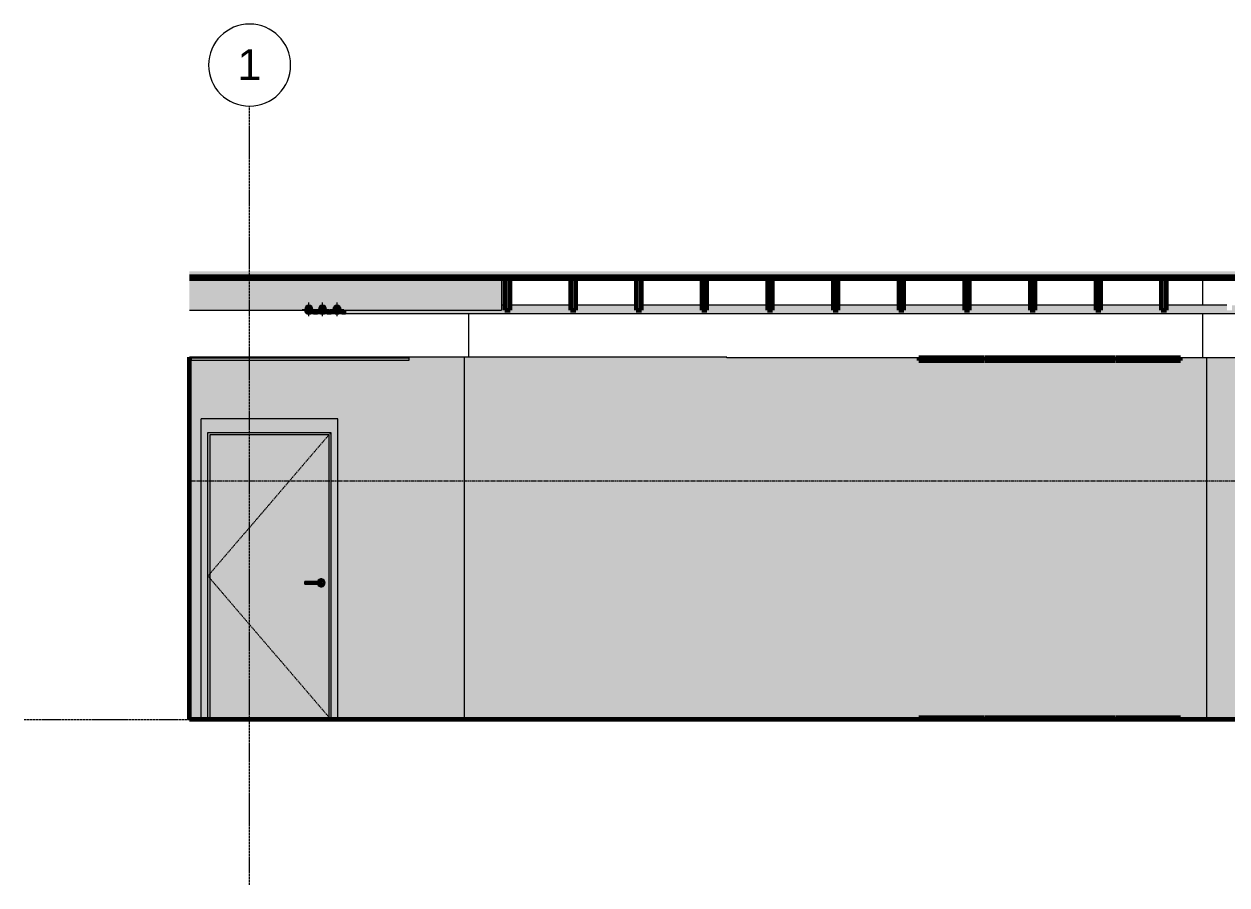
# Model space of a CAD drawing. Header units: inches. Extents: x 2871 to 9348, y -48 to 340.
# Drawn here: x 5106.4 to 5458.3, y 87.6 to 339.5 of the extents above; entities that cross this region are included whole.
import ezdxf

# ---------------------------------------------------------------- set-up
doc = ezdxf.new("R2010")
doc.units = ezdxf.units.IN
doc.header["$MEASUREMENT"] = 0
for name, pattern in [('Aligning Line 1_8_', [0.25, 0.125, -0.125]), ('Dash 1_16_', [0.125, 0.0625, -0.0625]), ('Grid Line 1_2_', [0.875, 0.5, -0.125, 0.125, -0.125])]:
    doc.linetypes.add(name, pattern=pattern)
for name, color, linetype, lineweight in [('0-3', 165, 'Continuous', 5), ('0-7', 130, 'Continuous', 5), ('A-CLNG', 13, 'Continuous', 18), ('A-CLNG-1', 13, 'Continuous', 5), ('A-CLNG-2', 13, 'Continuous', 60), ('A-DOOR', 31, 'Continuous', 18), ('A-DOOR-4', 31, 'Continuous', 9), ('A-DOOR-6', 31, 'Dash 1_16_', 9), ('A-DOOR-FRAM', 31, 'Continuous', 9), ('A-DOOR-FRAM-3', 31, 'Continuous', 18), ('A-FLOR', 192, 'Continuous', 18), ('A-FLOR-3', 250, 'Continuous', 60), ('A-FLOR-4', 21, 'Continuous', 18), ('A-FLOR-5', 135, 'Continuous', 5), ('A-FLOR-6', 10, 'Continuous', 18), ('A-FLOR-7', 192, 'Continuous', 5), ('A-FLOR-8', 192, 'Continuous', 60), ('A-FLOR-LEVL-1', 51, 'Grid Line 1_2_', 9), ('A-FLOR-MCUT-1', 10, 'Continuous', 18), ('A-FLOR-PATT-2', 253, 'Continuous', 9), ('G-ANNO-SYMB-1', 147, 'Aligning Line 1_8_', 9), ('I-WALL', 2, 'Continuous', 18), ('I-WALL-1', 2, 'Continuous', 5), ('I-WALL-2', 2, 'Continuous', 60), ('P-PIPE', 3, 'Continuous', 9), ('P-PIPE-1', 3, 'Continuous', 5), ('P-PIPE-CNTR', 3, 'Continuous', 9), ('S-BEAM', 12, 'Continuous', 9), ('S-BEAM-1', 12, 'Continuous', 60), ('S-GRID-1', 1, 'Grid Line 1_2_', 9), ('S-GRID-IDEN', 1, 'Continuous', 9), ('S-GRID-IDEN-1', 147, 'Continuous', 9)]:
    doc.layers.add(name, color=color, linetype=linetype, lineweight=lineweight)
doc.styles.add('Arial', font='arial.ttf', dxfattribs={"height": 9})

# ---------------------------------------------------------------- blocks, each defined once
blk = doc.blocks.new('CTR - 2nd Phase_rvt-5-Elevation 11 - a')
at = {"layer": 'A-FLOR-LEVL-1'}
blk.add_line((-3547.3, 136), (-2397.95, 136), dxfattribs=at)
blk = doc.blocks.new('CTR - 1st Phase - Unit Layouts_rvt-5-Elevation 11 - a')
at = {"layer": 'A-FLOR-LEVL-1'}
blk.add_line((-3547.3, 136), (-2397.95, 136), dxfattribs=at)
blk = doc.blocks.new('Grid - Grid Head - Circle-50561-Elevation 11 - a')
at = {"layer": 'S-GRID-IDEN-1'}
for start, end in [(0, 180), (180, 360)]:
    blk.add_arc((-3481.32, 327.47), 12, start, end, dxfattribs=at)
blk = doc.blocks.new('CTR - 1st Phase - Shell_rvt-5-Elevation 11 - a')
at = {"layer": 'A-FLOR-4'}
blk.add_hatch(color=256, dxfattribs=at).paths.add_polyline_path([(-3498.93, 265), (-2446.32, 265), (-2446.32, 265.75), (-3498.93, 265.75)], flags=0)
at = {"layer": 'A-FLOR-5'}
blk.add_hatch(color=256, dxfattribs=at).paths.add_polyline_path([(-2454.54, 265.75), (-2446.32, 265.75), (-2446.32, 266), (-3498.93, 266), (-3498.92, 265.75), (-2459.41, 265.75)], flags=0)
at = {"layer": 'A-FLOR-PATT-2'}
h = blk.add_hatch(dxfattribs=at)
h.set_pattern_fill('FP_11', color=256, style=0, pattern_type=2)
h.set_pattern_definition([(0, (-2727.378, 0), (15.36, 3.84), [0.634, -10.886, 0.634, -10.886, -61.44]), (0, (-2727.378, 0), (15.36, 3.84), [-23.04, 0.634, -22.406, 0.634, -10.886, -26.88]), (0, (-2727.378, 0), (15.36, 3.84), [-57.6, 0.634, -7.046, 0.634, -18.566]), (120, (-2721.618, 1.92), (-11.005538, 11.38215), [0.634, -10.886, 0.634, -10.886, -61.44]), (120, (-2721.618, 1.92), (-11.005538, 11.38215), [-23.04, 0.634, -22.406, 0.634, -10.886, -26.88]), (120, (-2721.618, 1.92), (-11.005538, 11.38215), [-57.6, 0.634, -7.046, 0.634, -18.566]), (240, (-2719.698, 9.6), (-4.354462, -15.22215), [0.634, -10.886, 0.634, -10.886, -61.44]), (240, (-2719.698, 9.6), (-4.354462, -15.22215), [-23.04, 0.634, -22.406, 0.634, -10.886, -26.88]), (240, (-2719.698, 9.6), (-4.354462, -15.22215), [-57.6, 0.634, -7.046, 0.634, -18.566])])
h.paths.add_polyline_path([(-2964.4, 266), (-2446.32, 266), (-2446.32, 267.1), (-3498.93, 267.1), (-3498.93, 266), (-2972.62, 266)], flags=0)
at = {"layer": 'A-FLOR-3'}
for p, q in [((-3498.93, 265), (-2446.32, 265)), ((-3204.37, 136), (-3498.93, 136)), ((-3204.37, 135.98), (-3204.37, 136)), ((-2446.32, 136), (-3204.37, 136)), ((-3204.37, 136), (-3204.37, 135.98))]:
    blk.add_line(p, q, dxfattribs=at)
at = {"layer": 'A-FLOR-6'}
for p, q in [((-3202.57, 265), (-3202.57, 257.19)), ((-3417.27, 254.81), (-3417.27, 242)), ((-3202.57, 254.81), (-3202.57, 241.88))]:
    blk.add_line(p, q, dxfattribs=at)
at = {"layer": 'A-FLOR-LEVL-1'}
blk.add_line((-3547.3, 136), (-2397.95, 136), dxfattribs=at)
at = {"layer": 'A-FLOR-MCUT-1'}
for p, q in [((-2446.32, 266), (-3498.93, 266)), ((-2446.32, 265.75), (-3498.93, 265.75))]:
    blk.add_line(p, q, dxfattribs=at)
at = {"layer": 'G-ANNO-SYMB-1'}
blk.add_line((-2446.32, 205.76), (-3498.93, 205.76), dxfattribs=at)
at = {"layer": 'S-GRID-1'}
blk.add_line((-3481.32, 87.62), (-3481.32, 315.47), dxfattribs=at)
at = {"layer": '0-3'}
blk.add_blockref('Grid - Grid Head - Circle-50561-Elevation 11 - a', (0, 0), dxfattribs=at)
at = {"layer": 'S-GRID-IDEN', "insert": (-3484.89, 332.12), "char_height": 9, "width": 8.484, "attachment_point": 1, "style": 'Arial'}
blk.add_mtext('1', dxfattribs=at)
blk = doc.blocks.new('CTR - 1st Phase -Stairs _ Elevators_rvt-5-Elevation 11 - a')
at = {"layer": 'A-FLOR-LEVL-1'}
blk.add_line((-3547.3, 136), (-2397.95, 136), dxfattribs=at)
blk = doc.blocks.new('Dimension Lumber - 2x10-2056818-Elevation 11 - a')
at = {"layer": 'S-BEAM'}
blk.add_hatch(color=256, dxfattribs=at).paths.add_polyline_path([(-3454.6, 255.75), (-3407.67, 255.75), (-3407.67, 265), (-3498.93, 265), (-3498.92, 255.75), (-3465.15, 255.75), (-3465.19, 256), (-3465.15, 256.31), (-3465.03, 256.59), (-3464.84, 256.84), (-3464.59, 257.03), (-3464.31, 257.15), (-3463.98, 257.18), (-3463.69, 257.15), (-3463.41, 257.03), (-3463.16, 256.84), (-3462.95, 256.54), (-3462.85, 256.31), (-3462.81, 256), (-3462.85, 255.75), (-3461.15, 255.75), (-3461.19, 256), (-3461.15, 256.31), (-3461.03, 256.59), (-3460.82, 256.86), (-3460.59, 257.03), (-3460.31, 257.15), (-3460, 257.19), (-3459.69, 257.15), (-3459.41, 257.03), (-3459.16, 256.84), (-3458.97, 256.59), (-3458.85, 256.31), (-3458.81, 256), (-3458.84, 255.75), (-3456.91, 255.75), (-3456.94, 256), (-3456.9, 256.31), (-3456.78, 256.6), (-3456.57, 256.86), (-3456.35, 257.03), (-3456.06, 257.15), (-3455.75, 257.19), (-3455.45, 257.15), (-3455.16, 257.03), (-3454.92, 256.84), (-3454.73, 256.59), (-3454.61, 256.31), (-3454.57, 256)], flags=0)
for p, q in [((-3407.67, 265), (-3407.67, 255.75)), ((-3498.93, 255.75), (-3465.15, 255.75)), ((-3462.85, 255.75), (-3461.15, 255.75)), ((-3458.84, 255.75), (-3456.91, 255.75)), ((-3454.6, 255.75), (-3407.67, 255.75))]:
    blk.add_line(p, q, dxfattribs=at)
blk = doc.blocks.new('Dimension Lumber - 2x10-2055076-Elevation 11 - a')
at = {"layer": 'S-BEAM'}
blk.add_hatch(color=256, dxfattribs=at).paths.add_polyline_path([(-3386.88, 255.75), (-3385.94, 255.75), (-3385.94, 265), (-3387.44, 265), (-3387.44, 255.75)], flags=0)
at = {"layer": 'S-BEAM-1'}
for p, q in [((-3385.94, 265), (-3387.44, 265)), ((-3387.44, 265), (-3387.44, 255.75)), ((-3385.94, 255.75), (-3385.94, 265)), ((-3387.44, 255.75), (-3385.94, 255.75))]:
    blk.add_line(p, q, dxfattribs=at)
blk = doc.blocks.new('Dimension Lumber - 2x10-2055077-Elevation 11 - a')
at = {"layer": 'S-BEAM'}
blk.add_hatch(color=256, dxfattribs=at).paths.add_polyline_path([(-3253.05, 255.75), (-3251.55, 255.75), (-3251.55, 265), (-3253.05, 265), (-3253.05, 255.94)], flags=0)
at = {"layer": 'S-BEAM-1'}
for p, q in [((-3251.55, 265), (-3253.05, 265)), ((-3253.05, 265), (-3253.05, 255.75)), ((-3251.55, 255.75), (-3251.55, 265)), ((-3253.05, 255.75), (-3251.55, 255.75))]:
    blk.add_line(p, q, dxfattribs=at)
blk = doc.blocks.new('HOLLOW METAL - UNIT DOOR-V7-Elevation 11 - a')
at = {"layer": 'A-DOOR'}
h = blk.add_hatch(color=256, dxfattribs=at)
h.paths.add_polyline_path([(-3477.97, 136.5), (-3458.15, 136.5), (-3458.15, 219.38), (-3492.9, 219.38), (-3492.9, 136.5)], flags=0)
h.paths.add_polyline_path([(-3460.38, 174.82), (-3460.68, 174.86), (-3460.97, 174.98), (-3461.21, 175.16), (-3461.4, 175.41), (-3461.48, 175.61), (-3465.2, 175.62), (-3465.2, 176.39), (-3461.48, 176.39), (-3461.4, 176.59), (-3461.21, 176.84), (-3460.97, 177.02), (-3460.68, 177.14), (-3460.38, 177.18), (-3460.07, 177.14), (-3459.79, 177.02), (-3459.54, 176.84), (-3459.36, 176.59), (-3459.24, 176.31), (-3459.2, 176), (-3459.24, 175.69), (-3459.36, 175.41), (-3459.54, 175.16), (-3459.87, 174.94), (-3460.07, 174.86)], flags=0)
for points in [[(-3465.2, 176), (-3461.07, 176), (-3461.07, 176.39), (-3465.2, 176.38), (-3465.2, 176.1)], [(-3461.51, 175.61), (-3461.07, 175.62), (-3461.07, 176), (-3465.2, 176), (-3465.2, 175.61), (-3461.55, 175.61)], [(-3460.88, 176), (-3460.08, 176), (-3460.11, 176.14), (-3460.18, 176.25), (-3460.26, 176.33), (-3460.36, 176.37), (-3460.39, 176.38), (-3460.57, 176.38), (-3460.67, 176.38), (-3461.07, 176.38), (-3461.07, 176), (-3460.89, 176)]]:
    blk.add_hatch(color=256, dxfattribs=at).paths.add_polyline_path(points, flags=0)
h = blk.add_hatch(color=256, dxfattribs=at)
h.paths.add_polyline_path([(-3460.2, 176.28), (-3460.11, 176.13), (-3460.1, 176.1), (-3460.08, 175.99), (-3460.13, 175.83), (-3460.18, 175.75), (-3460.19, 175.76), (-3460.14, 176.01), (-3460.19, 176.25)], flags=0)
h.paths.add_polyline_path([(-3460.38, 174.82), (-3460.07, 174.86), (-3459.79, 174.98), (-3459.54, 175.16), (-3459.36, 175.41), (-3459.24, 175.69), (-3459.2, 176), (-3459.24, 176.31), (-3459.36, 176.59), (-3459.54, 176.84), (-3459.79, 177.02), (-3460.07, 177.14), (-3460.38, 177.18), (-3460.68, 177.14), (-3460.97, 177.02), (-3461.21, 176.84), (-3461.4, 176.59), (-3461.47, 176.39), (-3460.46, 176.38), (-3460.48, 176.39), (-3460.32, 176.36), (-3460.22, 176.29), (-3460.2, 176.25), (-3460.14, 175.97), (-3460.2, 175.72), (-3460.33, 175.64), (-3460.41, 175.62), (-3460.58, 175.61), (-3460.65, 175.62), (-3461.48, 175.61), (-3461.4, 175.41), (-3461.21, 175.16), (-3460.89, 174.95), (-3460.68, 174.86)], flags=0)
h = blk.add_hatch(color=256, dxfattribs=at)
h.paths.add_polyline_path([(-3460.2, 175.72), (-3460.11, 175.88), (-3460.1, 175.9), (-3460.1, 176), (-3460.13, 176), (-3460.19, 175.75)], flags=0)
h.paths.add_polyline_path([(-3461.07, 175.61), (-3461.03, 175.62), (-3460.37, 175.62), (-3460.27, 175.67), (-3460.2, 175.75), (-3460.13, 176), (-3461.07, 176), (-3461.07, 175.62)], flags=0)
at = {"layer": 'A-DOOR-FRAM-3'}
for points in [[(-3493.52, 136.5), (-3493.52, 220), (-3457.52, 220), (-3457.52, 136.5), (-3455.52, 136.5), (-3455.52, 224), (-3495.52, 224), (-3495.51, 136.5)], [(-3457.52, 136.5), (-3457.52, 220), (-3493.52, 220), (-3493.52, 136.5), (-3492.9, 136.5), (-3492.9, 219.38), (-3458.15, 219.38), (-3458.15, 136.5), (-3457.53, 136.5)]]:
    blk.add_hatch(color=256, dxfattribs=at).paths.add_polyline_path(points, flags=0)
at = {"layer": 'A-DOOR-4'}
for p, q in [((-3461.07, 176.39), (-3465.2, 176.39)), ((-3465.2, 176), (-3465.2, 176.39)), ((-3465.2, 175.61), (-3465.2, 176)), ((-3465.2, 175.61), (-3461.07, 175.61))]:
    blk.add_line(p, q, dxfattribs=at)
at = {"layer": 'A-DOOR-4', "flags": 128}
for points in [[(-3460.48, 176.39), (-3460.63, 176.39), (-3461.02, 176.39), (-3461.07, 176.39)], [(-3461.07, 175.61), (-3460.67, 175.61), (-3460.48, 175.61), (-3460.48, 175.61)]]:
    blk.add_lwpolyline(points, dxfattribs=at)
at = {"layer": 'A-DOOR-4'}
for start, end in [(0, 160.3657), (199.5633, 0)]:
    blk.add_arc((-3460.38, 176), 1.18, start, end, dxfattribs=at)
at = {"layer": 'A-DOOR-6'}
for p, q in [((-3457.52, 220), (-3493.52, 178)), ((-3493.52, 178), (-3457.95, 136.5))]:
    blk.add_line(p, q, dxfattribs=at)
at = {"layer": 'A-DOOR-FRAM'}
for p, q in [((-3495.52, 136.5), (-3495.52, 224)), ((-3455.52, 224), (-3495.52, 224)), ((-3455.52, 136.5), (-3455.52, 224)), ((-3493.52, 136.5), (-3493.52, 220)), ((-3493.52, 220), (-3457.52, 220)), ((-3492.9, 136.5), (-3492.9, 219.38)), ((-3492.9, 219.38), (-3458.15, 219.38)), ((-3458.15, 219.38), (-3458.15, 136.5)), ((-3457.52, 220), (-3457.52, 136.5))]:
    blk.add_line(p, q, dxfattribs=at)
blk = doc.blocks.new('Elbow - PVC - Sch 40 - Standard-2079255-Elevation 11 - a')
at = {"layer": 'P-PIPE'}
for points in [[(-3464, 254.66), (-3463.65, 254.7), (-3463.31, 254.85), (-3463.05, 255.05), (-3462.83, 255.35), (-3462.7, 255.65), (-3462.7, 255.75), (-3462.85, 255.75), (-3462.85, 255.69), (-3462.97, 255.41), (-3463.16, 255.16), (-3463.45, 254.95), (-3463.69, 254.85), (-3464, 254.81), (-3464.31, 254.85), (-3464.64, 255.01), (-3464.84, 255.16), (-3465.03, 255.41), (-3465.19, 255.75), (-3465.31, 255.75), (-3465.3, 255.65), (-3465.15, 255.31), (-3464.95, 255.05), (-3464.61, 254.81), (-3464.35, 254.7)], [(-3462.62, 254.66), (-3461.47, 254.66), (-3461.47, 255.75), (-3462.62, 255.75), (-3462.62, 254.66)]]:
    blk.add_hatch(color=256, dxfattribs=at).paths.add_polyline_path(points, flags=0)
h = blk.add_hatch(color=256, dxfattribs=at)
h.paths.add_polyline_path([(-3464, 254.66), (-3463.89, 254.66), (-3463.96, 254.66)], flags=0)
h.paths.add_polyline_path([(-3462.62, 254.66), (-3462.63, 255.75), (-3462.69, 255.75), (-3462.7, 255.65), (-3462.85, 255.31), (-3463.05, 255.05), (-3463.39, 254.81), (-3463.67, 254.69), (-3463.92, 254.66), (-3462.91, 254.66)], flags=0)
for p, q in [((-3464.61, 254.81), (-3464.63, 254.82)), ((-3462.62, 254.66), (-3461.47, 254.66)), ((-3461.47, 255.75), (-3461.47, 254.66))]:
    blk.add_line(p, q, dxfattribs=at)
at = {"layer": 'P-PIPE', "flags": 128}
for points in [[(-3465.08, 255.22), (-3465.12, 255.26), (-3465.13, 255.28)], [(-3462.62, 254.66), (-3463.27, 254.66), (-3463.76, 254.66), (-3463.99, 254.66), (-3464, 254.66)]]:
    blk.add_lwpolyline(points, dxfattribs=at)
at = {"layer": 'P-PIPE'}
blk.add_arc((-3464, 256), 1.34, 190.7804, 349.2196, dxfattribs=at)

msp = doc.modelspace()

# ---------------------------------------------------------------- hatches: boundary and pattern name
at = {"layer": 'A-CLNG'}
h = msp.add_hatch(color=256, dxfattribs=at)
h.paths.add_polyline_path([(5401.5, 241.07), (5425.53, 241.07), (5425.53, 241.82), (5387.38, 241.82), (5387.38, 241.07)], flags=0)
h.paths.add_polyline_path([(5368.6, 241.07), (5387.13, 241.07), (5387.13, 241.82), (5368.18, 241.82), (5368.18, 241.07)], flags=0)
h.paths.add_polyline_path([(5444.73, 241.07), (5444.73, 241.82), (5425.78, 241.82), (5425.78, 241.07), (5434.39, 241.07)], flags=0)
at = {"layer": 'A-CLNG-1'}
msp.add_hatch(color=256, dxfattribs=at).paths.add_polyline_path([(5160.2, 241.07), (5219, 241.07), (5219, 241.82), (5155.39, 241.82), (5155.39, 241.07), (5157.03, 241.07)], flags=0)
at = {"layer": 'A-FLOR'}
h = msp.add_hatch(color=256, dxfattribs=at)
h.paths.add_polyline_path([(5444.73, 136), (5444.73, 136.5), (5425.78, 136.5), (5425.78, 136), (5432.09, 136)], flags=0)
h.paths.add_polyline_path([(5368.18, 136), (5387.13, 136), (5387.13, 136.5), (5368.18, 136.5)], flags=0)
h.paths.add_polyline_path([(5417.95, 136), (5425.53, 136), (5425.53, 136.5), (5387.38, 136.5), (5387.38, 136), (5400.09, 136)], flags=0)
at = {"layer": 'A-FLOR-7'}
msp.add_hatch(color=256, dxfattribs=at).paths.add_polyline_path([(5196.2, 136), (5219, 136), (5219, 136.5), (5155.39, 136.5), (5155.39, 136), (5187.69, 136)], flags=0)
at = {"layer": 'I-WALL'}
h = msp.add_hatch(color=256, dxfattribs=at)
h.paths.add_polyline_path([(5155.39, 136), (5155.39, 136.5), (5158.2, 136.5), (5158.2, 224), (5198.2, 224), (5198.2, 136.5), (5219, 136.5), (5219, 136), (5235.2, 136), (5235.2, 242), (5154.8, 242), (5154.8, 136)], flags=0)
h.paths.add_polyline_path([(5204.13, 241.07), (5155.39, 241.07), (5155.39, 241.82), (5219, 241.82), (5219, 241.07)], flags=0)
for points in [[(5286.37, 136), (5312, 136), (5312, 242), (5235.2, 242), (5235.2, 136)], [(5512.6, 136), (5520.6, 136), (5520.6, 224), (5560.6, 224), (5560.6, 136), (5569.26, 136), (5569.26, 136.5), (5580.8, 136.5), (5580.8, 241.07), (5569.26, 241.07), (5569.26, 241.82), (5580.8, 241.82), (5580.8, 241.87), (5452.4, 241.87), (5452.4, 136), (5472.6, 136), (5472.6, 224), (5512.6, 224), (5512.6, 201.54)]]:
    msp.add_hatch(color=256, dxfattribs=at).paths.add_polyline_path(points, flags=0)
at = {"layer": 'I-WALL-1'}
h = msp.add_hatch(color=256, dxfattribs=at)
h.paths.add_polyline_path([(5312, 136), (5368.18, 136), (5368.18, 136.5), (5387.13, 136.5), (5387.13, 136), (5387.38, 136), (5387.38, 136.5), (5425.53, 136.5), (5425.53, 136), (5425.78, 136), (5425.78, 136.5), (5444.73, 136.5), (5444.73, 136), (5452.4, 136), (5452.4, 241.87), (5312, 241.87), (5312, 201.54)], flags=0)
h.paths.add_polyline_path([(5425.53, 241.07), (5387.38, 241.07), (5387.38, 241.82), (5425.53, 241.82)], flags=0)
h.paths.add_polyline_path([(5434.39, 241.07), (5425.78, 241.07), (5425.78, 241.82), (5444.73, 241.82), (5444.73, 241.07)], flags=0)
h.paths.add_polyline_path([(5368.18, 241.07), (5368.18, 241.82), (5387.13, 241.82), (5387.13, 241.07), (5368.6, 241.07)], flags=0)
msp.add_hatch(color=256, dxfattribs=at).paths.add_polyline_path([(5154.79, 136), (5154.8, 136), (5154.79, 177.2)], flags=0)
at = {"layer": 'P-PIPE'}
for points in [[(5189.72, 254.81), (5190.08, 254.88), (5190.31, 254.97), (5190.56, 255.16), (5190.77, 255.46), (5190.87, 255.75), (5190.91, 256), (5190.87, 256.31), (5190.75, 256.59), (5190.54, 256.86), (5190.31, 257.03), (5190.03, 257.15), (5189.72, 257.19), (5189.41, 257.15), (5189.13, 257.03), (5188.88, 256.84), (5188.69, 256.59), (5188.57, 256.31), (5188.53, 256), (5188.59, 255.65), (5188.69, 255.41), (5188.88, 255.16), (5189.13, 254.97), (5189.41, 254.85), (5189.54, 254.84)], [(5193.72, 254.81), (5194.08, 254.88), (5194.31, 254.97), (5194.56, 255.16), (5194.75, 255.41), (5194.87, 255.75), (5194.91, 256), (5194.87, 256.31), (5194.75, 256.59), (5194.54, 256.86), (5194.31, 257.03), (5194.03, 257.15), (5193.72, 257.19), (5193.41, 257.15), (5193.13, 257.03), (5192.88, 256.84), (5192.69, 256.59), (5192.57, 256.31), (5192.53, 256), (5192.59, 255.65), (5192.69, 255.41), (5192.88, 255.16), (5193.13, 254.97), (5193.41, 254.85), (5193.54, 254.84)], [(5197.96, 254.81), (5198.33, 254.88), (5198.56, 254.97), (5198.8, 255.16), (5198.99, 255.41), (5199.12, 255.75), (5199.15, 256), (5199.11, 256.31), (5198.99, 256.59), (5198.78, 256.86), (5198.56, 257.03), (5198.27, 257.15), (5197.96, 257.19), (5197.65, 257.15), (5197.37, 257.03), (5197.12, 256.84), (5196.93, 256.59), (5196.82, 256.31), (5196.77, 256), (5196.83, 255.65), (5196.94, 255.4), (5197.12, 255.16), (5197.37, 254.97), (5197.66, 254.85), (5197.78, 254.84)]]:
    msp.add_hatch(color=256, dxfattribs=at).paths.add_polyline_path(points, flags=0)
at = {"layer": 'P-PIPE-1'}
h = msp.add_hatch(color=256, dxfattribs=at)
h.paths.add_polyline_path([(5826.04, 256), (5842.25, 256), (5842.25, 257.19), (5824.55, 257.19), (5824.55, 256), (5825.01, 256)], flags=0)
h.paths.add_polyline_path([(5573.46, 256), (5573.46, 257.19), (5555.76, 257.17), (5555.76, 256), (5573.16, 256)], flags=0)
h.paths.add_polyline_path([(5526.91, 256), (5535.06, 256), (5535.06, 257.19), (5517.37, 257.18), (5517.37, 256), (5525.88, 256)], flags=0)
h.paths.add_polyline_path([(5246.05, 256), (5247.08, 256.01), (5247.08, 257.19), (5246.05, 257.19), (5246.05, 256.01)], flags=0)
h.paths.add_polyline_path([(5632.56, 256), (5650.26, 256), (5650.26, 257.19), (5632.56, 257.17), (5632.56, 256.12)], flags=0)
h.paths.add_polyline_path([(6017.55, 256), (6017.55, 257.19), (6016.54, 257.19), (6016.54, 256), (6017.23, 256)], flags=0)
h.paths.add_polyline_path([(5248.58, 256), (5266.28, 256.02), (5266.28, 257.19), (5248.58, 257.19), (5248.58, 256.01)], flags=0)
h.paths.add_polyline_path([(6015.04, 256), (6015.04, 257.19), (5997.35, 257.19), (5997.35, 256), (6014.15, 256)], flags=0)
h.paths.add_polyline_path([(5574.96, 256), (5592.66, 256), (5592.66, 257.19), (5574.96, 257.17), (5574.96, 256.11)], flags=0)
h.paths.add_polyline_path([(5631.06, 256), (5631.06, 257.19), (5613.36, 257.17), (5613.36, 256), (5630.73, 256)], flags=0)
h.paths.add_polyline_path([(5515.87, 256), (5515.87, 257.19), (5498.17, 257.18), (5498.17, 256), (5515.6, 256)], flags=0)
h.paths.add_polyline_path([(5995.85, 256), (5995.85, 257.19), (5978.15, 257.19), (5978.15, 256), (5995.65, 256)], flags=0)
h.paths.add_polyline_path([(5651.76, 256), (5669.46, 256), (5669.46, 257.19), (5651.76, 257.17), (5651.76, 256.13)], flags=0)
h.paths.add_polyline_path([(5267.78, 256), (5285.47, 256), (5285.47, 257.19), (5267.78, 257.18), (5267.78, 256.02)], flags=0)
h.paths.add_polyline_path([(5976.65, 256), (5976.65, 257.19), (5958.95, 257.19), (5958.95, 256), (5976.12, 256)], flags=0)
h.paths.add_polyline_path([(5286.97, 256), (5304.67, 256), (5304.67, 257.19), (5286.97, 257.18), (5286.97, 256.02)], flags=0)
h.paths.add_polyline_path([(5957.45, 256), (5957.45, 257.19), (5939.75, 257.19), (5939.75, 256), (5956.59, 256)], flags=0)
h.paths.add_polyline_path([(5670.96, 256), (5688.66, 256), (5688.66, 257.19), (5670.96, 257.17), (5670.96, 256.14)], flags=0)
h.paths.add_polyline_path([(5938.25, 256), (5938.25, 257.19), (5920.55, 257.19), (5920.55, 256), (5938.08, 256)], flags=0)
h.paths.add_polyline_path([(5496.67, 256), (5496.67, 257.19), (5478.97, 257.18), (5478.97, 256), (5496.07, 256)], flags=0)
h.paths.add_polyline_path([(5306.17, 256), (5323.87, 256), (5323.87, 257.19), (5306.17, 257.18), (5306.17, 256.03)], flags=0)
h.paths.add_polyline_path([(5919.05, 256), (5919.05, 257.19), (5901.35, 257.19), (5901.35, 256), (5918.55, 256)], flags=0)
h.paths.add_polyline_path([(5325.37, 256), (5343.07, 256), (5343.07, 257.19), (5325.37, 257.18), (5325.37, 256.04)], flags=0)
h.paths.add_polyline_path([(5899.85, 256), (5899.85, 257.19), (5882.15, 257.19), (5882.15, 256), (5899.02, 256)], flags=0)
h.paths.add_polyline_path([(5690.16, 256), (5707.86, 256), (5707.86, 257.19), (5690.16, 257.17), (5690.16, 256.14)], flags=0)
h.paths.add_polyline_path([(5344.57, 256), (5362.27, 256), (5362.27, 257.19), (5344.57, 257.18), (5344.57, 256.04)], flags=0)
h.paths.add_polyline_path([(5880.65, 256), (5880.65, 257.19), (5862.95, 257.19), (5862.95, 256), (5880.52, 256)], flags=0)
h.paths.add_polyline_path([(5477.47, 256), (5477.47, 257.19), (5459.77, 257.18), (5459.77, 256), (5476.54, 256)], flags=0)
h.paths.add_polyline_path([(5594.16, 256), (5611.86, 256), (5611.86, 257.19), (5594.16, 257.17), (5594.16, 256.11)], flags=0)
h.paths.add_polyline_path([(5554.26, 256), (5554.26, 257.19), (5536.56, 257.17), (5536.56, 256), (5553.63, 256)], flags=0)
h.paths.add_polyline_path([(5709.36, 256), (5727.06, 256), (5727.06, 257.19), (5709.36, 257.17), (5709.36, 256.15)], flags=0)
h.paths.add_polyline_path([(5861.45, 256), (5861.45, 257.19), (5843.75, 257.19), (5843.75, 256), (5860.99, 256)], flags=0)
h.paths.add_polyline_path([(5363.77, 256), (5381.47, 256), (5381.47, 257.19), (5363.77, 257.18), (5363.77, 256.05)], flags=0)
h.paths.add_polyline_path([(5382.97, 256), (5400.67, 256), (5400.67, 257.19), (5382.97, 257.18), (5382.97, 256.05)], flags=0)
h.paths.add_polyline_path([(5823.05, 256), (5823.05, 257.19), (5805.35, 257.19), (5805.35, 256), (5822.95, 256)], flags=0)
h.paths.add_polyline_path([(5458.27, 256), (5458.27, 257.19), (5440.57, 257.18), (5440.57, 256), (5458.03, 256)], flags=0)
h.paths.add_polyline_path([(5728.56, 256), (5746.26, 256), (5746.26, 257.19), (5728.56, 257.17), (5728.56, 256.15)], flags=0)
h.paths.add_polyline_path([(5402.17, 256), (5419.87, 256), (5419.87, 257.19), (5402.17, 257.18), (5402.17, 256.06)], flags=0)
h.paths.add_polyline_path([(5803.85, 256), (5803.85, 257.19), (5786.15, 257.19), (5786.15, 256), (5803.42, 256)], flags=0)
h.paths.add_polyline_path([(5784.65, 256), (5784.65, 257.19), (5766.96, 257.17), (5766.96, 256), (5783.89, 256)], flags=0)
h.paths.add_polyline_path([(5421.37, 256), (5439.07, 256), (5439.07, 257.19), (5421.37, 257.18), (5421.37, 256.06)], flags=0)
h.paths.add_polyline_path([(5765.46, 256), (5765.46, 257.19), (5747.76, 257.17), (5747.76, 256), (5765.39, 256)], flags=0)
h = msp.add_hatch(color=256, dxfattribs=at)
h.paths.add_polyline_path([(5192.25, 254.81), (5193.1, 254.81), (5193.03, 254.85), (5192.77, 255.05), (5192.52, 255.41), (5192.42, 255.69), (5192.41, 255.75), (5192.25, 255.75), (5192.25, 254.84)], flags=0)
h.paths.add_polyline_path([(5194.33, 254.81), (5194.34, 254.81), (5194.39, 254.83)], flags=0)
h = msp.add_hatch(color=256, dxfattribs=at)
h.paths.add_polyline_path([(5196.25, 254.81), (5197.35, 254.81), (5197.27, 254.85), (5197.01, 255.05), (5196.77, 255.41), (5196.66, 255.69), (5196.65, 255.75), (5196.25, 255.75), (5196.25, 254.84)], flags=0)
h.paths.add_polyline_path([(5198.58, 254.81), (5198.58, 254.81), (5198.63, 254.83)], flags=0)
msp.add_hatch(color=256, dxfattribs=at).paths.add_polyline_path([(5200.49, 254.81), (6192.03, 254.82), (6192.34, 254.86), (6192.62, 254.98), (6192.87, 255.18), (6193.05, 255.43), (6193.17, 255.75), (6017.55, 255.76), (6017.55, 256), (6016.54, 256), (6016.54, 255.75), (6015.04, 255.76), (6015.04, 256), (5997.35, 256), (5997.35, 255.75), (5995.85, 255.77), (5995.85, 256), (5978.15, 256), (5978.15, 255.75), (5976.65, 255.75), (5976.65, 256), (5958.95, 256), (5958.95, 255.75), (5957.45, 255.75), (5957.45, 256), (5939.75, 256), (5939.75, 255.75), (5938.25, 255.75), (5938.25, 256), (5920.55, 256), (5920.55, 255.75), (5919.05, 255.75), (5919.05, 256), (5901.35, 256), (5901.35, 255.75), (5899.85, 255.75), (5899.85, 256), (5882.15, 256), (5882.15, 255.75), (5880.65, 255.75), (5880.65, 256), (5862.95, 256), (5862.95, 255.75), (5861.45, 255.75), (5861.45, 256), (5843.75, 256), (5843.75, 255.75), (5842.25, 255.75), (5842.25, 256), (5824.55, 256), (5824.55, 255.75), (5823.05, 255.75), (5823.05, 256), (5805.35, 256), (5805.35, 255.75), (5803.85, 255.75), (5803.85, 256), (5786.15, 256), (5786.15, 255.75), (5784.65, 255.75), (5784.65, 256), (5766.96, 256), (5766.96, 255.75), (5765.46, 255.75), (5765.46, 256), (5747.76, 256), (5747.76, 255.75), (5746.26, 255.75), (5746.26, 256), (5728.56, 256), (5728.56, 255.75), (5727.06, 255.75), (5727.06, 256), (5709.36, 256), (5709.36, 255.75), (5707.86, 255.75), (5707.86, 256), (5690.16, 256), (5690.16, 255.75), (5688.66, 255.75), (5688.66, 256), (5670.96, 256), (5670.96, 255.75), (5669.46, 255.75), (5669.46, 256), (5651.76, 256), (5651.76, 255.75), (5650.26, 255.75), (5650.26, 256), (5632.56, 256), (5632.56, 255.75), (5631.06, 255.75), (5631.06, 256), (5613.36, 256), (5613.36, 255.75), (5611.86, 255.75), (5611.86, 256), (5594.16, 256), (5594.16, 255.75), (5592.66, 255.75), (5592.66, 256), (5574.96, 256), (5574.96, 255.75), (5573.46, 255.75), (5573.46, 256), (5555.76, 256), (5555.76, 255.75), (5554.26, 255.75), (5554.26, 256), (5536.56, 256), (5536.56, 255.75), (5535.06, 255.75), (5535.06, 256), (5517.37, 256), (5517.37, 255.75), (5515.87, 255.75), (5515.87, 256), (5498.17, 256), (5498.17, 255.75), (5496.67, 255.75), (5496.67, 256), (5478.97, 256), (5478.97, 255.75), (5477.47, 255.75), (5477.47, 256), (5459.77, 256), (5459.77, 255.75), (5458.27, 255.75), (5458.27, 256), (5440.57, 256), (5440.56, 255.75), (5439.07, 255.75), (5439.07, 256), (5421.37, 256), (5421.37, 255.75), (5419.87, 255.75), (5419.87, 256), (5402.17, 256), (5402.17, 255.75), (5400.67, 255.75), (5400.67, 256), (5382.97, 256), (5382.97, 255.75), (5381.47, 255.75), (5381.47, 256), (5363.77, 256), (5363.77, 255.75), (5362.27, 255.75), (5362.27, 256), (5344.57, 256), (5344.57, 255.75), (5343.07, 255.75), (5343.07, 256), (5325.37, 256), (5325.37, 255.75), (5323.87, 255.75), (5323.87, 256), (5306.17, 256), (5306.17, 255.75), (5304.67, 255.75), (5304.67, 256), (5286.97, 256), (5286.97, 255.75), (5285.47, 255.75), (5285.47, 256), (5267.78, 255.98), (5267.78, 255.75), (5266.28, 255.75), (5266.28, 256), (5248.58, 255.99), (5248.58, 255.75), (5247.08, 255.75), (5247.08, 256), (5246.05, 255.99), (5246.05, 255.75), (5200.49, 255.75), (5200.49, 254.84)], flags=0)

# ---------------------------------------------------------------- linework, layer by layer
at = {"layer": 'A-CLNG'}
for p, q in [((5155.39, 241.82), (5219, 241.82)), ((5155.39, 241.07), (5155.39, 241.82)), ((5219, 241.07), (5155.39, 241.07)), ((5219, 241.82), (5219, 241.07))]:
    msp.add_line(p, q, dxfattribs=at)
at = {"layer": 'A-CLNG-2'}
for p, q in [((5387.13, 241.82), (5368.18, 241.82)), ((5368.18, 241.82), (5368.18, 241.07)), ((5368.18, 241.07), (5387.13, 241.07)), ((5387.13, 241.07), (5387.13, 241.82)), ((5425.53, 241.82), (5387.38, 241.82)), ((5387.38, 241.82), (5387.38, 241.07)), ((5387.38, 241.07), (5425.53, 241.07)), ((5425.53, 241.07), (5425.53, 241.82)), ((5444.73, 241.82), (5425.78, 241.82)), ((5425.78, 241.82), (5425.78, 241.07)), ((5425.78, 241.07), (5444.73, 241.07)), ((5444.73, 241.07), (5444.73, 241.82))]:
    msp.add_line(p, q, dxfattribs=at)
at = {"layer": 'A-FLOR'}
for p, q in [((5155.39, 136.5), (5219, 136.5)), ((5155.39, 136), (5155.39, 136.5)), ((5219, 136.5), (5219, 136))]:
    msp.add_line(p, q, dxfattribs=at)
at = {"layer": 'A-FLOR-8'}
for p, q in [((5387.13, 136.5), (5368.18, 136.5)), ((5368.18, 136.5), (5368.18, 135.98)), ((5387.13, 135.98), (5387.13, 136.5)), ((5425.53, 136.5), (5387.38, 136.5)), ((5387.38, 136.5), (5387.38, 135.98)), ((5425.53, 135.98), (5425.53, 136.5)), ((5444.73, 136.5), (5425.78, 136.5)), ((5425.78, 136.5), (5425.78, 135.98)), ((5444.73, 135.98), (5444.73, 136.5))]:
    msp.add_line(p, q, dxfattribs=at)
at = {"layer": 'A-FLOR-LEVL-1'}
msp.add_line((5106.42, 136), (6255.77, 136), dxfattribs=at)
at = {"layer": 'I-WALL'}
for p, q in [((5312, 242), (5154.8, 242)), ((5235.2, 242), (5235.2, 136)), ((5312, 241.87), (5312, 242)), ((5452.4, 241.87), (5312, 241.87)), ((5452.4, 136), (5452.4, 241.87)), ((5580.8, 241.87), (5452.4, 241.87))]:
    msp.add_line(p, q, dxfattribs=at)
at = {"layer": 'I-WALL-2'}
for p, q in [((5154.8, 242), (5154.79, 242)), ((5154.8, 136), (5154.8, 242)), ((5154.79, 136), (5154.8, 136))]:
    msp.add_line(p, q, dxfattribs=at)
at = {"layer": 'P-PIPE'}
for p, q in [((5247.08, 257.19), (5246.05, 257.19)), ((5266.28, 257.19), (5248.58, 257.19)), ((5285.47, 257.19), (5267.78, 257.19)), ((5304.67, 257.19), (5286.97, 257.19)), ((5323.87, 257.19), (5306.17, 257.19)), ((5343.07, 257.19), (5325.37, 257.19)), ((5362.27, 257.19), (5344.57, 257.19)), ((5381.47, 257.19), (5363.77, 257.19)), ((5400.67, 257.19), (5382.97, 257.19)), ((5419.87, 257.19), (5402.17, 257.19)), ((5439.07, 257.19), (5421.37, 257.19)), ((5458.27, 257.19), (5440.57, 257.19)), ((5192.25, 254.81), (5193.1, 254.81)), ((5196.25, 254.81), (5197.35, 254.81)), ((5200.49, 254.81), (6193.1, 254.81))]:
    msp.add_line(p, q, dxfattribs=at)
for centre, start, end in [((5189.72, 256), 0, 180), ((5193.72, 256), 0, 180), ((5197.96, 256), 0, 180), ((5189.72, 256), 180, 0), ((5193.72, 256), 180, 0), ((5197.96, 256), 180, 0)]:
    msp.add_arc(centre, 1.19, start, end, dxfattribs=at)
at = {"layer": 'P-PIPE-CNTR'}
for p, q in [((5189.72, 254), (5189.72, 258)), ((5193.72, 254), (5193.72, 258)), ((5197.96, 254), (5197.96, 258)), ((5187.72, 256), (5191.72, 256)), ((5191.72, 256), (5195.72, 256)), ((5195.96, 256), (5199.96, 256))]:
    msp.add_line(p, q, dxfattribs=at)

# ---------------------------------------------------------------- block references
at = {"layer": '0-7'}
for name in ['CTR - 1st Phase - Shell_rvt-5-Elevation 11 - a', 'CTR - 2nd Phase_rvt-5-Elevation 11 - a', 'CTR - 1st Phase - Unit Layouts_rvt-5-Elevation 11 - a', 'CTR - 1st Phase -Stairs _ Elevators_rvt-5-Elevation 11 - a']:
    msp.add_blockref(name, (8653.72, 0), dxfattribs=at)
at = {"layer": 'A-DOOR'}
msp.add_blockref('HOLLOW METAL - UNIT DOOR-V7-Elevation 11 - a', (8653.72, 0), dxfattribs=at)
at = {"layer": 'P-PIPE'}
for p in [(8653.72, 0), (8657.72, 0), (8661.96, 0)]:
    msp.add_blockref('Elbow - PVC - Sch 40 - Standard-2079255-Elevation 11 - a', p, dxfattribs=at)
at = {"layer": 'S-BEAM'}
for name, p in [('Dimension Lumber - 2x10-2056818-Elevation 11 - a', (8653.72, 0)), ('Dimension Lumber - 2x10-2055076-Elevation 11 - a', (8634.52, 0)), ('Dimension Lumber - 2x10-2055076-Elevation 11 - a', (8653.72, 0)), ('Dimension Lumber - 2x10-2055076-Elevation 11 - a', (8672.92, 0)), ('Dimension Lumber - 2x10-2055076-Elevation 11 - a', (8692.12, 0)), ('Dimension Lumber - 2x10-2055076-Elevation 11 - a', (8711.32, 0)), ('Dimension Lumber - 2x10-2055076-Elevation 11 - a', (8730.52, 0)), ('Dimension Lumber - 2x10-2055076-Elevation 11 - a', (8749.72, 0)), ('Dimension Lumber - 2x10-2055076-Elevation 11 - a', (8768.91, 0)), ('Dimension Lumber - 2x10-2055077-Elevation 11 - a', (8653.72, 0)), ('Dimension Lumber - 2x10-2055077-Elevation 11 - a', (8672.92, 0)), ('Dimension Lumber - 2x10-2055077-Elevation 11 - a', (8692.12, 0))]:
    msp.add_blockref(name, p, dxfattribs=at)

doc.saveas('drawing.dxf')
